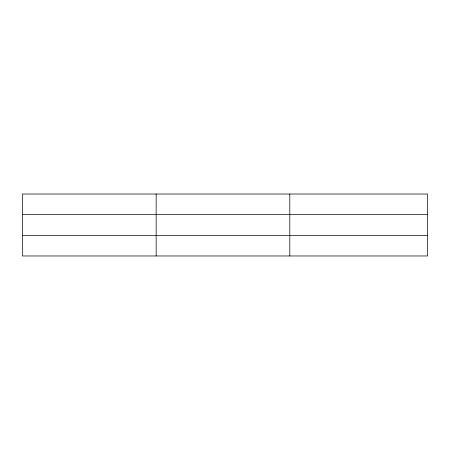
<?xml version="1.0" encoding="UTF-8"?>
<svg xmlns="http://www.w3.org/2000/svg" width="450" height="450" viewBox="0 0 450 450"><rect width="100%" height="100%" fill="white"/><g stroke="black" fill="none" stroke-linecap="round" stroke-linejoin="round"><path stroke-width="0.67" d="M156.15 255.971L156.15 194.029M289.8 255.971L289.8 194.029M427.5 214.47L427.5 194.029L22.5 194.029L22.5 255.971L427.5 255.971L427.5 214.47L22.5 214.47M22.5 235.53L427.5 235.53"/></g></svg>
